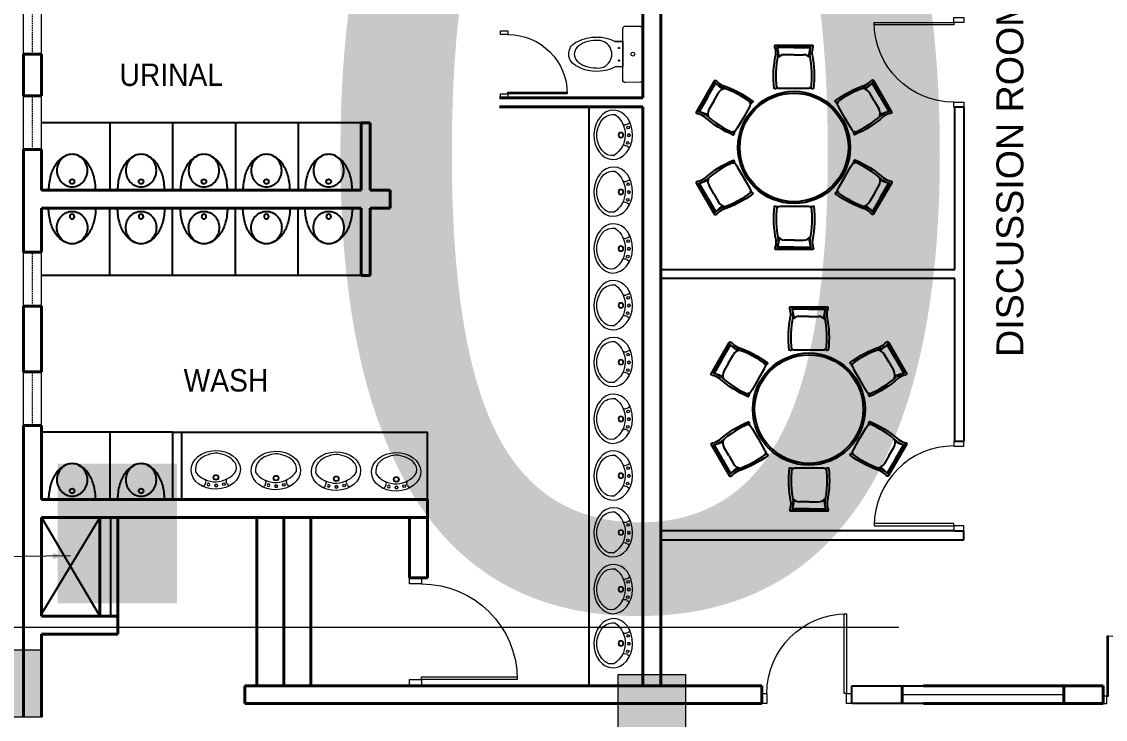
# Model space of a CAD drawing. Header units: inches. Extents: x 150067 to 167379, y -92057 to -49035.
# Drawn here: x 157008 to 158215, y -64395 to -63618 of the extents above; entities that cross this region are included whole.
import ezdxf

# ---------------------------------------------------------------- set-up
doc = ezdxf.new("R2010")
doc.units = ezdxf.units.IN
doc.header["$LTSCALE"] = 0.1
doc.header["$MEASUREMENT"] = 0
doc.header["$PDMODE"] = 35
doc.header["$PDSIZE"] = -0.8
doc.linetypes.add('HIDDEN', pattern=[0.375, 0.25, -0.125])
for name, color, linetype, lineweight in [('DOOR', 10, 'Continuous', 15), ('HAT', 253, 'Continuous', 25), ('Layer4', 10, 'Continuous', 25), ('thin ha', 253, 'Continuous', 5), ('wall', 6, 'Continuous', 40), ('win', 102, 'Continuous', 20)]:
    doc.layers.add(name, color=color, linetype=linetype, lineweight=lineweight)
for name, color, linetype in [('Layer1', 7, 'Continuous'), ('SANI', 10, 'Continuous'), ('TEXT', 7, 'Continuous')]:
    doc.layers.add(name, color=color, linetype=linetype)
doc.styles.add('1MM', font='arial.ttf', dxfattribs={"height": 1000})
doc.styles.add('DUTCH', font='arial.ttf')
doc.linetypes.add('ZIGZAG', pattern='A,0.0001,-0.2,[131,ltypeshp.shx,S=0.2,R=0,X=-0.2,Y=0],-0.4,[131,ltypeshp.shx,S=0.2,R=180,X=0.2,Y=0],-0.2', length=0.8001)
doc.dimstyles.new('KRI', dxfattribs={"dimtxt": 23, "dimasz": 20, "dimexe": 7, "dimexo": 0, "dimgap": 9, "dimtad": 1, "dimdec": 1, "dimzin": 1, "dimdsep": 46, "dimtxsty": '1MM', "dimblk": 'ARCHTICK', "dimcen": 0.5, "dimclrd": 252, "dimclre": 252, "dimclrt": 7, "dimaunit": 1, "dimadec": 8, "dimazin": 0, "dimtfac": 1, "dimtdec": 1, "dimtmove": 0, "dimatfit": 3, "dimfxl": 1, "dimlwd": 13, "dimlwe": 13, "dimarcsym": 0})

# ---------------------------------------------------------------- blocks, each defined once
blk = doc.blocks.new('_ArchTick')
at = {"layer": 'wall', "color": 0, "const_width": 0.15}
blk.add_lwpolyline([(-0.5, -0.5), (0.5, 0.5)], dxfattribs=at)
blk = doc.blocks.new('*D52')
at = {"layer": 'Defpoints', "color": 0, "linetype": 'Continuous', "ltscale": 0.1, "transparency": 16777216}
for p in [(154670.1, -64292.3), (154490.1, -64306.8, 0), (154670.1, -64306.8, 0)]:
    blk.add_point(p, dxfattribs=at)
at = {"layer": 'wall', "color": 252, "linetype": 'Continuous', "lineweight": 13, "ltscale": 0.1, "transparency": 16777216}
for p, q in [((154490.1, -64306.8), (154490.1, -64285.3)), ((154670.1, -64306.8), (154670.1, -64285.3)), ((154490.1, -64292.3), (154670.1, -64292.3)), ((154670.1, -64292.3), (157985, -64292.3))]:
    blk.add_line(p, q, dxfattribs=at)
at = {"layer": 'wall', "color": 252, "linetype": 'Continuous', "lineweight": 13, "ltscale": 0.1, "transparency": 16777216, "xscale": 20, "yscale": 20, "zscale": 20, "rotation": 180}
blk.add_blockref('_ArchTick', (154490.1, -64292.3), dxfattribs=at)
at = {"layer": 'wall', "color": 252, "linetype": 'Continuous', "lineweight": 13, "ltscale": 0.1, "transparency": 16777216, "xscale": 20, "yscale": 20, "zscale": 20}
blk.add_blockref('_ArchTick', (154670.1, -64292.3), dxfattribs=at)
at = {"layer": 'wall', "color": 7, "linetype": 'Continuous', "ltscale": 0.1, "transparency": 16777216, "insert": (156337.6, -63772.7), "char_height": 1000, "attachment_point": 5, "style": '1MM'}
blk.add_mtext('180.0', dxfattribs=at)
blk = doc.blocks.new('yttu')
at = {"layer": 'thin ha', "linetype": 'Continuous', "lineweight": 20, "ltscale": 0.1}
blk.add_hatch(color=2, dxfattribs=at).paths.add_polyline_path([(-6879.58, -1156.369), (-6878.83, -1156.369), (-6878.83, -1156.969), (-6879.58, -1156.969)])
at = {"layer": 'thin ha', "color": 2, "linetype": 'Continuous', "lineweight": 20, "ltscale": 0.1}
blk.add_lwpolyline([(-6879.58, -1156.369), (-6878.83, -1156.369), (-6878.83, -1156.969), (-6879.58, -1156.969)], close=True, dxfattribs=at)
blk = doc.blocks.new('A$C764D24B9')
at = {"layer": 'DOOR'}
for points in [[(0.056, 0.111), (0.083, 0.111), (0.083, 1), (0.056, 1)], [(0, 0), (0.056, 0), (0.056, 0.111), (0, 0.111)], [(0.944, 0), (1, 0), (1, 0.111), (0.944, 0.111)]]:
    blk.add_lwpolyline(points, close=True, dxfattribs=at)
blk.add_arc((0.056, 0.111), 0.889, 0, 90, dxfattribs=at)
blk = doc.blocks.new('WC1')
at = {"layer": 'DOOR'}
for p, q in [((-29.3, -7.5), (-29.8, -22.7)), ((24.3, -5), (-26.8, -5))]:
    blk.add_line(p, q, dxfattribs=at)
for points in [[(26.8, -7.5), (27.3, -22.7, -0.423393), (24.7, -25.4), (-27.3, -25.4, -0.423393), (-29.8, -22.7), (-29.3, -7.5, -0.405093), (-26.8, -5), (24.3, -5, -0.405093), (26.8, -7.5, -0.407682)], [(11.5, -25.4), (11.5, -33, -0.265683), (10, -73.3, -0.649464), (-14.1, -70.9, -0.243179), (-14, -33), (-14, -25.4), (11.5, -25.4)], [(12.6, -52, 1.119632), (-15.2, -52, 17.71796)]]:
    blk.add_lwpolyline(points, format="xyb", dxfattribs=at)
blk.add_lwpolyline([(-14, -25.4), (-14, -33)], dxfattribs=at)
for centre, radius in [((-1.3, -15.2), 1.91), ((-7.6, -29.2), 0.636), ((5.1, -29.2), 0.636)]:
    blk.add_circle(centre, radius, dxfattribs=at)
blk.add_arc((-26.8, -7.5), 2.54, 90, 178.2101, dxfattribs=at)
blk.add_ellipse((-1.3, -52), major_axis=(0, -22.4), ratio=0.622298, start_param=4.712389, end_param=7.853982, dxfattribs=at)
blk = doc.blocks.new('UR1P')
at = {"layer": 'SANI'}
for points in [[(-29.7, 0, 0.066402), (-27.3, -18, 0.078959), (-21, -32, 0.107161), (-10.6, -42.2, 0.141785), (0, -45.2, 0.141785), (10.6, -42.2, 0.107161), (21, -32, 0.078959), (27.3, -18, 0.066402), (29.7, 0)], [(0, -45.2, 0.104192), (7.3, -43.7, 0.100673), (13.6, -39.2, 0.096065), (17.8, -32.6, 0.093043), (19.3, -24.7, 0.093043), (17.8, -16.8, 0.096065), (13.6, -10.2, 0.100673), (7.3, -5.7, 0.104192), (0, -4.2, 0.104192), (-7.3, -5.7, 0.100673), (-13.6, -10.2, 0.096065), (-17.8, -16.8, 0.093043), (-19.3, -24.7, 0.093043), (-17.8, -32.6, 0.096065), (-13.6, -39.2, 0.100673), (-7.3, -43.7, 0.104192)]]:
    blk.add_lwpolyline(points, format="xyb", close=True, dxfattribs=at)
blk.add_circle((0, -10.8), 2.97, dxfattribs=at)
blk = doc.blocks.new('WB5')
at = {"layer": 'DOOR'}
for p, q in [((4.7, 11.3), (6.8, 10.5)), ((5.3, -11), (7.3, -10.1))]:
    blk.add_line(p, q, dxfattribs=at)
for points in [[(2.4, 0.1, 1), (5, 0.1, 1)], [(3.2, 7.9, 1), (5.9, 7.9, 1)], [(3.6, -7.7, -1), (6.3, -7.6, -1)]]:
    blk.add_lwpolyline(points, format="xyb", close=True, dxfattribs=at)
for centre, radius in [((3.7, 0.1), 1.32), ((11.8, 0.3), 2.73), ((11.8, 0.3), 2.19)]:
    blk.add_circle(centre, radius, dxfattribs=at)
for centre, radius, start, end in [((5.6, 13.6), 2.49, 151.6403, 249.4649), ((7.7, 12.8), 2.49, 249.4649, 334.3015), ((32.6, 0.8), 25.2, 127.6693, 236.45), ((18.2, 19.4), 1.66, 91.5976, 127.6693), ((8.3, -12.4), 2.49, 28.5675, 113.4041), ((6.3, -13.3), 2.49, 113.4041, 211.2287)]:
    blk.add_arc(centre, radius, start, end, dxfattribs=at)
blk.add_ellipse((19.5, 0.5), major_axis=(-0.6, 24.9), ratio=0.783308, dxfattribs=at)
blk.add_open_spline([(18.7, -20.2), (23.5, -20.6), (25, -20), (30.8, -16.4), (34.3, -10.8), (37.3, 2.3), (34.9, 9.5), (28.9, 18.7), (25, 21.3), (18.2, 21.1)], degree=3, knots=[3.262053, 3.262053, 3.262053, 3.262053, 3.577225, 3.577225, 4.479784, 4.479784, 5.382343, 5.382343, 6.141594, 6.141594, 6.141594, 6.141594], dxfattribs=at)
blk = doc.blocks.new('A$C2C166547')
at = {"color": 0}
for p, q in [((0.201, 0.464), (0.017, 0.464)), ((0.201, 0.456), (0.018, 0.456)), ((0.201, 0.455), (0.018, 0.455)), ((0.201, 0.374), (0.094, 0.374)), ((0.201, 0.464), (0.385, 0.464)), ((0.201, 0.456), (0.385, 0.456)), ((0.201, 0.455), (0.385, 0.455)), ((0.201, 0.374), (0.308, 0.374)), ((0.016, 0.02), (0.006, 0.02)), ((0.016, 0.02), (0.006, 0.016)), ((0.017, 0.001), (0.016, 0.02)), ((0.385, 0.001), (0.387, 0.02)), ((0.387, 0.02), (0.396, 0.016)), ((0.387, 0.02), (0.396, 0.02))]:
    blk.add_line(p, q, dxfattribs=at)
blk.add_lwpolyline([(0.023, 0.369, 0.080461), (0.008, 0, 0.080461)], format="xyb", dxfattribs=at)
for centre, radius, start, end in [((0.018, 0.461), 0.00242, 100.345, 201.3742), ((-0.216, 0.394), 0.241, 354.5513, 15.9626), ((0.018, 0.455), 0.000725, 87.3762, 197.5208), ((0.018, 0.454), 0.000433, 71.7715, 189.2202), ((0.095, 0.276), 0.0978, 90.5164, 143.1927), ((-0.282, 0.346), 0.317, 1.1591, 17.5641), ((0.307, 0.276), 0.0978, 36.8073, 89.4836), ((0.685, 0.346), 0.317, 162.4359, 178.8409), ((0.618, 0.394), 0.241, 164.0374, 185.4487), ((-0.752, 0.137), 1.154, 353.1637, 11.5643), ((0.384, 0.461), 0.00242, 338.6258, 79.655), ((0.385, 0.455), 0.000725, 342.4792, 92.6238), ((0.385, 0.454), 0.000433, 350.7798, 108.2285), ((0.014, -0.011), 0.012, 71.7536, 116.5375), ((0.389, -0.011), 0.012, 63.4625, 108.2464)]:
    blk.add_arc(centre, radius, start, end, dxfattribs=at)

msp = doc.modelspace()

# ---------------------------------------------------------------- hatches: boundary and pattern name
at = {"layer": 'thin ha', "linetype": 'Continuous', "lineweight": 20, "ltscale": 0.1}
msp.add_hatch(color=2, dxfattribs=at).paths.add_polyline_path([(156995.09, -64317.34), (157030.09, -64317.34), (157030.09, -64392.34), (156995.09, -64392.34)])

# ---------------------------------------------------------------- linework, layer by layer
at = {"elevation": 23680.86}
for points in [[(157889.35, -63645.68, 0.1025232), (157888.39, -63654.42, -0.0804606), (157889.95, -63692.14, -0.3022999), (157887.51, -63691.85, 0.1979323), (157886.59, -63691.78, -0.028193), (157881.18, -63692.14), (157868.18, -63692.14), (157855.17, -63692.14, -0.028193), (157849.77, -63691.78, 0.1979323), (157848.85, -63691.85, -0.3022999), (157846.41, -63692.14, -0.0804606), (157847.97, -63654.42, 0.1025232), (157847.01, -63645.68, -0.5871113), (157848.09, -63643.76), (157888.27, -63643.76, -0.5871113)], [(157781.86, -63683.49, 0.1025232), (157788.95, -63688.69, -0.0804606), (157822.4, -63706.21, -0.3022999), (157820.93, -63708.17, 0.1979323), (157820.41, -63708.93, -0.028193), (157818.02, -63713.8), (157811.52, -63725.06), (157805.01, -63736.32, -0.028193), (157802, -63740.82, 0.1979323), (157801.6, -63741.65, -0.3022999), (157800.63, -63743.91, -0.0804606), (157768.74, -63723.7, 0.1025232), (157760.69, -63720.16, -0.5871113), (157759.57, -63718.27), (157779.66, -63683.47, -0.5871113)], [(157975.84, -63719.85, 0.1025232), (157967.8, -63723.39, -0.0804606), (157935.9, -63743.6, -0.3022999), (157934.94, -63741.34, 0.1979323), (157934.54, -63740.52, -0.028193), (157931.52, -63736.01), (157925.02, -63724.75), (157918.52, -63713.49, -0.028193), (157916.13, -63708.63, 0.1979323), (157915.61, -63707.87, -0.3022999), (157914.14, -63705.9, -0.0804606), (157947.58, -63688.39, 0.1025232), (157954.67, -63683.19, -0.5871113), (157956.87, -63683.16), (157976.96, -63717.96, -0.5871113)], [(157954.85, -63831.85, 0.1025232), (157947.76, -63826.65, -0.0804606), (157914.31, -63809.13, -0.3022999), (157915.79, -63807.17, 0.1979323), (157916.3, -63806.41, -0.028193), (157918.7, -63801.54), (157925.2, -63790.28), (157931.7, -63779.02, -0.028193), (157934.71, -63774.52, 0.1979323), (157935.11, -63773.69, -0.3022999), (157936.08, -63771.43, -0.0804606), (157967.97, -63791.64, 0.1025232), (157976.02, -63795.18, -0.5871113), (157977.14, -63797.07), (157957.05, -63831.87, -0.5871113)], [(157760.87, -63795.49, 0.1025232), (157768.92, -63791.95, -0.0804606), (157800.81, -63771.74, -0.3022999), (157801.78, -63774, 0.1979323), (157802.18, -63774.82, -0.028193), (157805.19, -63779.33), (157811.69, -63790.59), (157818.2, -63801.85, -0.028193), (157820.59, -63806.71, 0.1979323), (157821.1, -63807.47, -0.3022999), (157822.58, -63809.44, -0.0804606), (157789.13, -63826.95, 0.1025232), (157782.04, -63832.15, -0.5871113), (157779.84, -63832.18), (157759.75, -63797.38, -0.5871113)], [(157847.37, -63869.66, 0.1025232), (157848.32, -63860.93, -0.0804606), (157846.77, -63823.2, -0.3022999), (157849.21, -63823.49, 0.1979323), (157850.12, -63823.56, -0.028193), (157855.53, -63823.2), (157868.53, -63823.2), (157881.54, -63823.2, -0.028193), (157886.95, -63823.56, 0.1979323), (157887.86, -63823.49, -0.3022999), (157890.3, -63823.2, -0.0804606), (157888.75, -63860.93, 0.1025232), (157889.7, -63869.66, -0.5871113), (157888.63, -63871.58), (157848.44, -63871.58, -0.5871113)], [(157905.92, -63937.18, 0.1025232), (157904.96, -63945.92, -0.0804606), (157906.52, -63983.64, -0.3022999), (157904.08, -63983.35, 0.1979323), (157903.17, -63983.28, -0.028193), (157897.76, -63983.64), (157884.75, -63983.64), (157871.75, -63983.64, -0.028193), (157866.34, -63983.28, 0.1979323), (157865.43, -63983.35, -0.3022999), (157862.99, -63983.64, -0.0804606), (157864.54, -63945.92, 0.1025232), (157863.58, -63937.18, -0.5871113), (157864.66, -63935.26), (157904.84, -63935.26, -0.5871113)], [(157798.44, -63975, 0.1025232), (157805.53, -63980.2, -0.0804606), (157838.97, -63997.71, -0.3022999), (157837.5, -63999.68, 0.1979323), (157836.98, -64000.44, -0.028193), (157834.59, -64005.3), (157828.09, -64016.56), (157821.59, -64027.82, -0.028193), (157818.57, -64032.33, 0.1979323), (157818.17, -64033.15, -0.3022999), (157817.21, -64035.41, -0.0804606), (157785.32, -64015.2, 0.1025232), (157777.27, -64011.66, -0.5871113), (157776.15, -64009.77), (157796.24, -63974.97, -0.5871113)], [(157992.42, -64011.36, 0.1025232), (157984.37, -64014.9, -0.0804606), (157952.48, -64035.11, -0.3022999), (157951.51, -64032.84, 0.1979323), (157951.11, -64032.02, -0.028193), (157948.1, -64027.52), (157941.59, -64016.25), (157935.09, -64004.99, -0.028193), (157932.7, -64000.13, 0.1979323), (157932.19, -63999.37, -0.3022999), (157930.71, -63997.4, -0.0804606), (157964.16, -63979.89, 0.1025232), (157971.25, -63974.69, -0.5871113), (157973.45, -63974.67), (157993.54, -64009.46, -0.5871113)], [(157777.45, -64086.99, 0.1025232), (157785.49, -64083.45, -0.0804606), (157817.38, -64063.24, -0.3022999), (157818.35, -64065.5, 0.1979323), (157818.75, -64066.33, -0.028193), (157821.77, -64070.83), (157828.27, -64082.09), (157834.77, -64093.36, -0.028193), (157837.16, -64098.22, 0.1979323), (157837.68, -64098.98, -0.3022999), (157839.15, -64100.95, -0.0804606), (157805.7, -64118.46, 0.1025232), (157798.62, -64123.66, -0.5871113), (157796.41, -64123.68), (157776.32, -64088.88, -0.5871113)], [(157971.42, -64123.35, 0.1025232), (157964.34, -64118.15, -0.0804606), (157930.89, -64100.64, -0.3022999), (157932.36, -64098.67, 0.1979323), (157932.88, -64097.91, -0.028193), (157935.27, -64093.05), (157941.77, -64081.79), (157948.27, -64070.52, -0.028193), (157951.29, -64066.02, 0.1979323), (157951.69, -64065.2, -0.3022999), (157952.66, -64062.93, -0.0804606), (157984.55, -64083.15, 0.1025232), (157992.59, -64086.68, -0.5871113), (157993.72, -64088.58), (157973.63, -64123.38, -0.5871113)], [(157863.94, -64161.17, 0.1025232), (157864.9, -64152.43, -0.0804606), (157863.34, -64114.71, -0.3022999), (157865.78, -64115, 0.1979323), (157866.7, -64115.07, -0.028193), (157872.1, -64114.71), (157885.11, -64114.71), (157898.11, -64114.71, -0.028193), (157903.52, -64115.07, 0.1979323), (157904.43, -64115, -0.3022999), (157906.88, -64114.71, -0.0804606), (157905.32, -64152.43, 0.1025232), (157906.28, -64161.17, -0.5871113), (157905.2, -64163.09), (157865.02, -64163.09, -0.5871113)]]:
    msp.add_lwpolyline(points, format="xyb", close=True, dxfattribs=at)
for centre, radius in [((157868.36, -63757.67, 23680.86), 62.5), ((157868.36, -63757.67, 23680.86), 60.5), ((157884.93, -64049.17, 23680.86), 62.5), ((157884.93, -64049.17, 23680.86), 60.5)]:
    msp.add_circle(centre, radius)
at = {"layer": 'Layer1', "color": 6, "linetype": 'Continuous', "ltscale": 0.1}
for p, q in [((158047.59, -63893.84, 23680.86), (158047.59, -63712.84, 23680.86)), ((158057.59, -63712.84, 23680.86), (158047.59, -63712.84, 23680.86)), ((158057.59, -63712.84, 23680.86), (158057.59, -64084.84, 23680.86)), ((157720.09, -63903.84, 23680.86), (157720.09, -63893.84, 23680.86)), ((157720.09, -63893.84, 23680.86), (158047.59, -63893.84, 23680.86)), ((158047.59, -63903.84, 23680.86), (157720.09, -63903.84, 23680.86)), ((158047.59, -64084.84, 23680.86), (158047.59, -63903.84, 23680.86)), ((158047.59, -64084.84, 23680.86), (158057.59, -64084.84, 23680.86)), ((158047.59, -64184.84, 23680.86), (157720.09, -64184.84, 23680.86)), ((158047.59, -64184.84, 23680.86), (158057.59, -64184.84, 23680.86)), ((158057.59, -64194.84, 23680.86), (158057.59, -64184.84, 23680.86)), ((157720.09, -64344.84, 23680.86), (157720.09, -64194.84, 23680.86)), ((157720.09, -64194.84, 23680.86), (158057.59, -64194.84, 23680.86)), ((157932.59, -64377.34, 23680.86), (157932.59, -64357.34, 23680.86)), ((157932.59, -64357.34, 23680.86), (158012.59, -64357.34, 23680.86)), ((158012.59, -64377.34, 23680.86), (157932.59, -64377.34, 23680.86))]:
    msp.add_line(p, q, dxfattribs=at)
at = {"layer": 'Layer4', "linetype": 'Continuous', "ltscale": 0.1}
for p, q in [((157640.18, -64357.34, 23683.25), (157640.09, -63712.34, 23680.86)), ((157386.09, -63730.26, 23680.86), (157030.09, -63730.26, 23680.86)), ((157106.09, -63730.26, 23680.86), (157106.09, -63805.26, 23680.86)), ((157176.09, -63730.26, 23680.86), (157176.09, -63805.26, 23680.86)), ((157246.09, -63730.26, 23680.86), (157246.09, -63805.26, 23680.86)), ((157316.09, -63730.26, 23680.86), (157316.09, -63805.26, 23680.86)), ((157720.09, -63962.34, 23680.86), (157720.09, -63762.34, 23680.86)), ((157386.09, -63825.25, 23680.86), (157030.12, -63825.25, 23680.86)), ((157106.09, -63900.25, 23680.86), (157106.09, -63825.25, 23680.86)), ((157176.09, -63900.25, 23680.86), (157176.09, -63825.25, 23680.86)), ((157246.09, -63900.25, 23680.86), (157246.09, -63825.25, 23680.86)), ((157316.09, -63900.25, 23680.86), (157316.09, -63825.25, 23680.86)), ((157418.67, -63825.25, 23680.86), (157396.09, -63825.25, 23680.86)), ((157386.09, -63900.25, 23680.86), (157030.09, -63900.25, 23680.86)), ((157176.09, -64074.84, 23680.86), (157030.12, -64074.84, 23680.86)), ((157106.09, -64074.84, 23680.86), (157106.09, -64149.84, 23680.86)), ((157176.09, -64074.84, 23680.86), (157186.09, -64074.83, 23693.01)), ((157176.09, -64074.84, 23680.86), (157176.09, -64149.84, 23680.86)), ((157176.09, -64074.84, 23680.86), (157176.09, -64149.84, 23680.86)), ((157186.09, -64074.83, 23693.01), (157460.09, -64074.84, 23680.86)), ((157186.09, -64074.83, 23693.01), (157186.09, -64149.84, 23680.86)), ((157460.09, -64149.84, 23680.86), (157460.09, -64074.84, 23680.86)), ((157176.09, -64089.84, 23690.58), (157176.09, -64149.84, 23680.86)), ((157106.85, -64169.84, 23680.86), (157106.85, -64249.84, 23680.86)), ((157106.85, -64169.84, 23680.86), (157106.85, -64279.84, 23680.86))]:
    msp.add_line(p, q, dxfattribs=at)
at = {"layer": 'Layer4', "linetype": 'Continuous', "ltscale": 0.1, "elevation": 23680.86}
for points in [[(157095.09, -64169.84), (157030.09, -64277.34)], [(157030.09, -64169.84), (157095.09, -64279.84)], [(157095.09, -64169.84), (157030.09, -64277.34)], [(157030.09, -64169.84), (157095.09, -64279.84)]]:
    msp.add_lwpolyline(points, dxfattribs=at)
at = {"layer": 'thin ha', "color": 2, "linetype": 'Continuous', "lineweight": 20, "ltscale": 0.1, "elevation": 23680.86}
msp.add_lwpolyline([(156995.09, -64317.34), (157030.09, -64317.34), (157030.09, -64392.34), (156995.09, -64392.34)], close=True, dxfattribs=at)
at = {"layer": 'wall', "linetype": 'Continuous', "ltscale": 0.1}
for p, q in [((157720.09, -63337.34, 23680.86), (157720.09, -64357.34, 23680.86)), ((157720.09, -63337.34, 23680.86), (157720.09, -64357.34, 23680.86)), ((157720.09, -63962.34, 23680.86), (157720.09, -63552.34, 23680.86)), ((157720.09, -63962.34, 23680.86), (157720.09, -63552.34, 23680.86)), ((157700.09, -63702.34, 23680.86), (157700.09, -63602.34, 23680.86)), ((157700.09, -63702.34, 23680.86), (157700.09, -63602.34, 23680.86)), ((157010.1, -63653.73, 23680.86), (157010.11, -63700.15, 23680.86)), ((157030.09, -63700.15, 23680.86), (157030.09, -63653.73, 23680.86)), ((157030.09, -63653.73, 23680.86), (157030.09, -63656.51, 23680.86)), ((157030.09, -63700.15, 23680.86), (157030.09, -63697.37, 23680.86)), ((157540.09, -63702.34, 23680.86), (157700.09, -63702.34, 23680.86)), ((157540.09, -63712.34, 23680.86), (157700.09, -63712.34, 23680.86)), ((157700.09, -63847.34, 23680.86), (157700.09, -63712.34, 23680.86)), ((157700.09, -63847.34, 23680.86), (157700.09, -63712.34, 23680.86)), ((157386.09, -63730.26, 23680.86), (157386.09, -63805.26, 23680.86)), ((157386.09, -63730.26, 23680.86), (157396.09, -63730.26, 23680.86)), ((157396.09, -63730.26, 23680.86), (157396.09, -63805.26, 23680.86)), ((157010.11, -63760.15, 23680.86), (157010.12, -63874.48, 23680.86)), ((157030.09, -63805.25, 23680.86), (157030.09, -63760.15, 23680.86)), ((157030.09, -63760.15, 23680.86), (157030.09, -63762.92, 23680.86)), ((157010.09, -63874.48, 23680.86), (157010.09, -63783.73, 23680.86)), ((157386.09, -63805.25, 23680.86), (157030.09, -63805.25, 23680.86)), ((157311.09, -63805.26, 23680.86), (157030.09, -63805.26, 23680.86)), ((157386.09, -63805.25, 23680.86), (157324, -63805.25, 23680.86)), ((157386.09, -63805.26, 23680.86), (157331.09, -63805.26, 23680.86)), ((157418.67, -63805.25, 23680.86), (157396.09, -63805.25, 23680.86)), ((157418.67, -63805.26, 23680.86), (157396.09, -63805.26, 23680.86)), ((157418.67, -63825.25, 23680.86), (157418.67, -63805.25, 23680.86)), ((157030.12, -63825.25, 23680.86), (157030.09, -63874.48, 23680.86)), ((157386.09, -63825.25, 23680.86), (157030.12, -63825.25, 23680.86)), ((157324, -63825.25, 23680.86), (157114, -63825.25, 23680.86)), ((157386.09, -63900.25, 23680.86), (157386.09, -63825.25, 23680.86)), ((157418.67, -63825.25, 23680.86), (157396.09, -63825.25, 23680.86)), ((157396.09, -63900.25, 23680.86), (157396.09, -63825.25, 23680.86)), ((157700.09, -64149.84, 23680.86), (157700.09, -63841.84, 23680.86)), ((157700.09, -64344.84, 23680.86), (157700.09, -63841.84, 23680.86)), ((157030.09, -63874.48, 23680.86), (157030.09, -63871.71, 23680.86)), ((157386.09, -63900.25, 23680.86), (157396.09, -63900.25, 23680.86)), ((157010.09, -64007.64, 23680.86), (157010.09, -63934.48, 23680.86)), ((157010.13, -63934.48, 23680.86), (157010.13, -64007.64, 23680.86)), ((157030.12, -63934.48, 23680.86), (157030.09, -64007.64, 23680.86)), ((157030.09, -63934.48, 23680.86), (157030.09, -63937.26, 23680.86)), ((157030.09, -64007.64, 23680.86), (157030.09, -64004.86, 23680.86)), ((157010.09, -64116.65, 23680.86), (157010.09, -64067.64, 23680.86)), ((157010.14, -64067.64, 23680.86), (157010.14, -64116.65, 23680.86)), ((157030.09, -64067.64, 23680.86), (157030.09, -64070.42, 23680.86)), ((157030.12, -64067.64, 23680.86), (157030.12, -64116.65, 23680.86)), ((157010.09, -64392.34, 23680.86), (157010.09, -64116.65, 23680.86)), ((157030.12, -64116.65, 23680.86), (157030.1, -64149.84, 23680.86)), ((157115.09, -64149.84, 23680.86), (157030.09, -64149.84, 23680.86)), ((157030.1, -64149.84, 23680.86), (157115.09, -64149.84, 23680.86)), ((157460.09, -64149.84, 23680.86), (157115.09, -64149.84, 23680.86)), ((157460.09, -64169.84, 23680.86), (157460.09, -64149.84, 23680.86)), ((157460.09, -64237.34, 23680.86), (157460.09, -64149.84, 23680.86)), ((157115.09, -64169.84, 23680.86), (157030.09, -64169.84, 23680.86)), ((157030.09, -64279.84, 23680.86), (157030.09, -64169.84, 23680.86)), ((157115.09, -64169.84, 23680.86), (157030.09, -64169.84, 23680.86)), ((157115.09, -64169.84, 23680.86), (157095.09, -64169.84, 23680.86)), ((157115.09, -64279.84, 23680.86), (157115.09, -64169.84, 23680.86)), ((157115.09, -64279.84, 23680.86), (157115.09, -64169.84, 23680.86)), ((157460.09, -64169.84, 23680.86), (157115.09, -64169.84, 23680.86)), ((157115.09, -64279.84, 23680.86), (157115.09, -64169.84, 23680.86)), ((157115.09, -64279.84, 23680.86), (157115.09, -64169.84, 23680.86)), ((157270.09, -64357.34, 23680.86), (157270.09, -64169.84, 23680.86)), ((157300.09, -64357.34, 23680.86), (157300.09, -64169.84, 23680.86)), ((157330.09, -64357.34, 23680.86), (157330.09, -64169.84, 23680.86)), ((157330.09, -64267.34, 23680.86), (157330.09, -64169.84, 23680.86)), ((157440.09, -64237.34, 23680.86), (157440.09, -64169.84, 23680.86)), ((157440.09, -64237.34, 23680.86), (157440.09, -64169.84, 23680.86)), ((157460.09, -64169.84, 23680.86), (157450.09, -64169.84, 23680.86)), ((157700.09, -64357.34, 23680.86), (157700.09, -64169.84, 23680.86)), ((157700.09, -64357.34, 23680.86), (157700.09, -64177.34, 23680.86)), ((157030.09, -64279.84, 23680.86), (157030.09, -64187.34, 23680.86)), ((157115.09, -64279.84, 23680.86), (157030.09, -64279.84, 23680.86)), ((157115.09, -64279.84, 23680.86), (157030.09, -64279.84, 23680.86)), ((157115.09, -64279.84, 23680.86), (157115.09, -64299.84, 23680.86)), ((157030.09, -64392.34, 23680.86), (157030.09, -64299.84, 23680.86)), ((157030.09, -64392.34, 23680.86), (157030.09, -64299.84, 23680.86)), ((157750.09, -64357.34, 23680.86), (157256.46, -64357.34, 23680.86)), ((157256.46, -64357.34, 23680.86), (157256.46, -64377.34, 23680.86)), ((157750.09, -64357.34, 23680.86), (157285.66, -64357.34, 23680.86)), ((157730.09, -64357.34, 23680.86), (157552.59, -64357.34, 23680.86)), ((157730.09, -64357.34, 23680.86), (157552.59, -64357.34, 23680.86)), ((157730.09, -64357.34, 23680.86), (157552.59, -64357.34, 23680.86)), ((157730.09, -64357.34, 23680.86), (157552.59, -64357.34, 23680.86)), ((157747.59, -64357.34, 23680.86), (157832.59, -64357.34, 23680.86)), ((158212.59, -64357.34, 23680.86), (158012.59, -64357.34, 23680.86)), ((158212.59, -64357.34, 23680.86), (158012.59, -64357.34, 23680.86)), ((158212.59, -64357.34, 23680.86), (158012.59, -64357.34, 23680.86)), ((158174.67, -64357.34, 23680.86), (158048.43, -64357.34, 23680.86)), ((158208.51, -64357.34, 23680.86), (158212.59, -64357.34, 23680.86)), ((158212.59, -64357.34, 23680.86), (158212.59, -64377.34, 23680.86)), ((158212.59, -64357.34, 23680.86), (158212.59, -64377.34, 23680.86)), ((158212.59, -64357.34, 23680.86), (158212.59, -64377.34, 23680.86)), ((158212.59, -64357.34, 23680.86), (158212.59, -64377.34, 23680.86)), ((157750.09, -64377.34, 23680.86), (157256.46, -64377.34, 23680.86)), ((157672.59, -64377.34, 23680.86), (157832.59, -64377.34, 23680.86)), ((158208.51, -64377.34, 23680.86), (158212.59, -64377.34, 23680.86))]:
    msp.add_line(p, q, dxfattribs=at)
at = {"layer": 'wall', "color": 0, "linetype": 'ZIGZAG', "ltscale": 0.1}
msp.add_line((157440.09, -64237.34, 23680.86), (157460.09, -64237.34, 23680.86), dxfattribs=at)
at = {"layer": 'wall', "color": 6, "linetype": 'Continuous', "ltscale": 0.1}
for p, q in [((157988.93, -64357.34, 23680.86), (157988.93, -64377.34, 23680.86)), ((158168.93, -64357.34, 23680.86), (158168.93, -64377.34, 23680.86)), ((158012.59, -64377.34, 23680.86), (158210.55, -64377.34, 23680.86))]:
    msp.add_line(p, q, dxfattribs=at)
at = {"layer": 'wall', "linetype": 'Continuous', "ltscale": 0.1, "elevation": 23680.86}
for points in [[(157030.09, -63653.73), (157010.09, -63653.73)], [(157030.09, -63700.15), (157010.09, -63700.15)], [(157030.09, -63760.15), (157010.09, -63760.15)], [(157030.09, -63874.48), (157010.09, -63874.48)], [(157030.09, -63934.48), (157010.09, -63934.48)], [(157030.09, -64007.64), (157010.09, -64007.64)], [(157030.09, -64067.64), (157010.09, -64067.64)], [(157030.09, -64119.84), (157030.09, -64116.65)], [(157030.09, -64119.84), (157030.09, -64116.65)], [(157010.09, -64392.34), (157010.09, -64157.34)], [(157095.09, -64279.84), (157095.09, -64169.84)], [(157095.09, -64279.84), (157095.09, -64169.84)], [(157095.09, -64279.84), (157095.09, -64169.84)], [(157095.09, -64279.84), (157095.09, -64169.84)], [(157095.09, -64279.84), (157095.09, -64169.84)], [(157095.09, -64279.84), (157095.09, -64169.84)], [(157095.09, -64279.84), (157095.09, -64169.84)], [(157095.09, -64279.84), (157095.09, -64169.84)], [(157115.09, -64299.84), (157030.09, -64299.84)], [(157115.09, -64299.84), (157030.09, -64299.84)], [(157832.59, -64357.34), (157832.59, -64377.34)]]:
    msp.add_lwpolyline(points, dxfattribs=at)
at = {"layer": 'win'}
for p, q in [((157988.93, -64357.34, 23680.86), (158168.93, -64357.34, 23680.86)), ((157988.93, -64367.34, 23680.86), (158168.93, -64367.34, 23680.86)), ((157988.93, -64377.34, 23680.86), (158168.93, -64377.34, 23680.86))]:
    msp.add_line(p, q, dxfattribs=at)
at = {"layer": 'win', "color": 5, "elevation": 23680.86}
for points in [[(157010.09, -63653.73), (157010.09, -63593.73)], [(157030.09, -63653.73), (157030.09, -63593.73)], [(157010.09, -63760.15), (157010.09, -63700.15)], [(157030.09, -63760.15), (157030.09, -63700.15)], [(157010.09, -63934.48), (157010.09, -63874.48)], [(157030.09, -63934.48), (157030.09, -63874.48)], [(157010.09, -64067.64), (157010.09, -64007.64)], [(157030.09, -64067.64), (157030.09, -64007.64)]]:
    msp.add_lwpolyline(points, dxfattribs=at)
at = {"layer": 'win', "color": 5, "linetype": 'HIDDEN', "elevation": 23680.86}
for points in [[(157020.09, -63653.73), (157020.09, -63593.73)], [(157020.09, -63760.15), (157020.09, -63700.15)], [(157020.09, -63934.48), (157020.09, -63874.48)], [(157020.09, -64067.64), (157020.09, -64007.64)]]:
    msp.add_lwpolyline(points, dxfattribs=at)

# ---------------------------------------------------------------- block references
at = {"xscale": 100, "yscale": 100, "zscale": 100}
for p in [(157848.09, -63691.85, 23680.86), (157864.67, -63983.35, 23680.86)]:
    msp.add_blockref('A$C2C166547', p, dxfattribs=at)
for p, xscale, yscale, zscale, rotation in [((157801.22, -63742.31, 23680.86), 100.0000000000001, 100.0000000000001, 100.0000000000001, 59.99999999999946), ((157915.23, -63707.21, 23680.86), 100, 100, 100, 300.0000000000005), ((157821.48, -63808.13, 23680.86), 100.0000000000001, 100.0000000000001, 100.0000000000001, 120.0000000000006), ((157935.49, -63773.03, 23680.86), 99.99999999999996, 99.99999999999996, 99.99999999999996, 239.9999999999994), ((157888.62, -63823.49, 23680.86), 100, 100, 100, 180), ((157817.79, -64033.81, 23680.86), 100.0000000000001, 100.0000000000001, 100.0000000000001, 59.99999999999946), ((157931.8, -63998.71, 23680.86), 100, 100, 100, 300.0000000000005), ((157838.06, -64099.64, 23680.86), 100.0000000000001, 100.0000000000001, 100.0000000000001, 120.0000000000006), ((157952.07, -64064.54, 23680.86), 99.99999999999996, 99.99999999999996, 99.99999999999996, 239.9999999999994), ((157905.2, -64115, 23680.86), 100, 100, 100, 180)]:
    msp.add_blockref('A$C2C166547', p, dxfattribs=dict(xscale=xscale, yscale=yscale, zscale=zscale, rotation=rotation))
at = {"layer": 'Layer4', "linetype": 'Continuous', "ltscale": 0.1}
for name, p, xscale, yscale, zscale, rotation in [('WC1', (157705.6, -63655.3, 23680.86), 1.102362204808742, 1.102362204808742, 1.102362204808742, 270), ('UR1P', (157064.22, -63805.25, 23680.86), 0.8818897642195225, 0.8818897642195225, 0.8818897642195225, 180), ('UR1P', (157141.02, -63805.25, 23680.86), 0.8818897642195225, 0.8818897642195225, 0.8818897642195225, 180), ('UR1P', (157211.02, -63805.25, 23680.86), 0.8818897642195225, 0.8818897642195225, 0.8818897642195225, 180), ('UR1P', (157280.67, -63805.25, 23680.86), 0.8818897642195225, 0.8818897642195225, 0.8818897642195225, 180), ('UR1P', (157349.97, -63805.25, 23680.86), 0.8818897642195225, 0.8818897642195225, 0.8818897642195225, 180), ('WB5', (157224.73, -64138.39, 23680.86), 1.102362204808742, 1.102362204808742, 1.102362204808742, 90), ('WB5', (157291.71, -64139.12, 23680.86), 1.102362204808742, 1.102362204808742, 1.102362204808742, 90), ('WB5', (157358.7, -64139.86, 23680.86), 1.102362204808742, 1.102362204808742, 1.102362204808742, 90), ('WB5', (157425.68, -64140.6, 23680.86), 1.102362204808742, 1.102362204808742, 1.102362204808742, 90), ('UR1P', (157064.22, -64149.83, 23680.86), 0.8818897642195225, 0.8818897642195225, 0.8818897642195225, 180), ('UR1P', (157141.02, -64149.83, 23680.86), 0.8818897642195225, 0.8818897642195225, 0.8818897642195225, 180)]:
    msp.add_blockref(name, p, dxfattribs=dict(at, xscale=xscale, yscale=yscale, zscale=zscale, rotation=rotation))
for name, p, xscale, yscale, zscale in [('WB5', (157688.52, -63744.29, 23680.86), -1.102362208068371, 1.102362204808742, 1.102362204724407), ('WB5', (157688.52, -63807.54, 23680.86), -1.102362208068371, 1.102362204808742, 1.102362204724407), ('UR1P', (157064.22, -63825.25, 23680.86), -0.8818897642195225, 0.8818897637538612, 0.8818897636956535), ('UR1P', (157141.02, -63825.25, 23680.86), -0.8818897642195225, 0.8818897637538612, 0.8818897636956535), ('UR1P', (157211.02, -63825.25, 23680.86), -0.8818897642195225, 0.8818897637538612, 0.8818897636956535), ('UR1P', (157280.67, -63825.25, 23680.86), -0.8818897642195225, 0.8818897637538612, 0.8818897636956535), ('UR1P', (157349.97, -63825.25, 23680.86), -0.8818897642195225, 0.8818897637538612, 0.8818897636956535), ('WB5', (157688.52, -63870.79, 23680.86), -1.102362208068371, 1.102362204808742, 1.102362204724407), ('WB5', (157688.52, -63934.04, 23680.86), -1.102362208068371, 1.102362204808742, 1.102362204724407), ('WB5', (157688.52, -63997.29, 23680.86), -1.102362208068371, 1.102362204808742, 1.102362204724407), ('WB5', (157688.52, -64060.54, 23680.86), -1.102362208068371, 1.102362204808742, 1.102362204724407), ('WB5', (157688.52, -64123.79, 23680.86), -1.102362208068371, 1.102362204808742, 1.102362204724407), ('WB5', (157688.52, -64187.04, 23680.86), -1.102362208068371, 1.102362204808742, 1.102362204724407), ('WB5', (157688.52, -64250.29, 23680.86), -1.102362208068371, 1.102362204808742, 1.102362204724407), ('WB5', (157688.52, -64310.67, 23680.86), -1.102362208068371, 1.102362204808742, 1.102362204724407)]:
    msp.add_blockref(name, p, dxfattribs=dict(at, xscale=xscale, yscale=yscale, zscale=zscale))
at = {"layer": 'thin ha', "color": 2, "linetype": 'Continuous', "lineweight": 20, "xscale": 100, "yscale": 100, "zscale": 100}
msp.add_blockref('yttu', (845630.56, 51292.07, 23680.86), dxfattribs=at)
at = {"layer": 'wall', "linetype": 'Continuous', "ltscale": 0.1}
for p, xscale, yscale, zscale, rotation in [((158057.59, -63612.84, 23680.86), -100, 100, 100, 90), ((157541.25, -63702.34, 23680.86), -74.54819277208298, 74.54819277208298, 74.54819277212394, 270), ((158057.59, -64184.84, 23680.86), 100, 100, 100, 90), ((157440.09, -64357.34, 23680.86), -120.0000000017535, 120.0000000017535, 120.0000000016364, 270)]:
    msp.add_blockref('A$C764D24B9', p, dxfattribs=dict(at, xscale=xscale, yscale=yscale, zscale=zscale, rotation=rotation))
for p, xscale, yscale, zscale in [((157932.59, -64377.34, 23680.86), -100, 100, 100), ((158212.59, -64377.34, 23680.86), 75.00000000116415, 75.00000000116415, 75.00000000116415), ((158212.59, -64377.34, 23680.86), 75.00000000116415, 75.00000000116415, 75.00000000116415)]:
    msp.add_blockref('A$C764D24B9', p, dxfattribs=dict(at, xscale=xscale, yscale=yscale, zscale=zscale))

# ---------------------------------------------------------------- texts
at = {"layer": 'Layer4', "color": 0, "insert": (158093.82, -63991.13, 23680.78), "char_height": 30, "attachment_point": 1, "rotation": 90, "style": '1MM'}
msp.add_mtext_dynamic_manual_height_columns('DISCUSSION ROOMS', width=573.4172, gutter_width=10, heights=[-31.04], dxfattribs=at)
at = {"layer": 'TEXT', "style": 'DUTCH', "width": 0.9}
for s, p in [('URINAL', (157117.01, -63689.24, 23680.86)), ('WASH', (157188.42, -64029.68, 23680.86))]:
    msp.add_text(s, height=25, dxfattribs=at).set_placement(p)

# ---------------------------------------------------------------- dimensions: what is measured, and where the dimension line sits
at = {"layer": 'wall', "linetype": 'Continuous', "ltscale": 0.1}
dim = msp.add_linear_dim(base=(154670.09, -64292.27, 23680.86), p1=(154490.09, -64306.78, 23680.86), p2=(154670.09, -64306.78, 23680.86), dimstyle='KRI', dxfattribs=at)
dim.commit()
dim.dimension.update_dxf_attribs({"geometry": '*D52', "text_midpoint": (156337.56, -63772.7, 23680.86)})

# ---------------------------------------------------------------- leaders
at = {"layer": 'HAT', "color": 5, "linetype": 'Continuous', "ltscale": 0.1}
msp.add_leader([(157062.57, -64212.63, 23680.86), (156759.67, -64216.71, 23680.86)], dimstyle='KRI', override={"dimgap": 9, "dimtad": 0, "dimfxl": 0}, dxfattribs=at)

doc.saveas('drawing.dxf')
